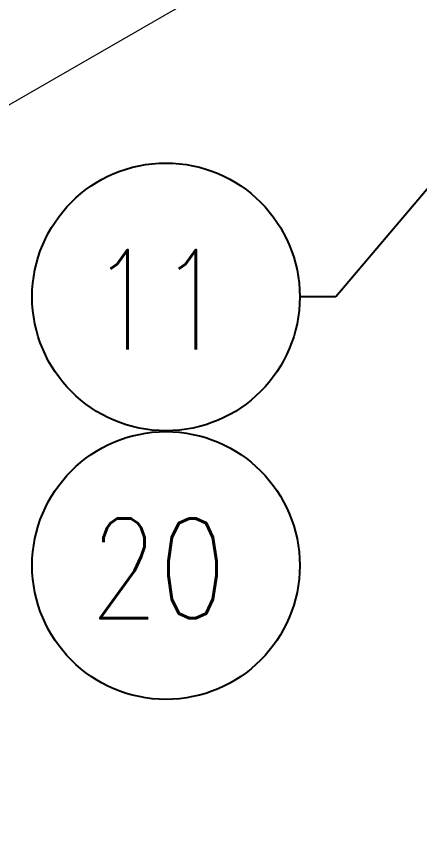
# Model space of a CAD drawing. Header units: millimetres. Extents: x -312439 to 477422, y -331570 to 212570.
# Drawn here: x 353129 to 353635, y 138670 to 139689 of the extents above; entities that cross this region are included whole.
import ezdxf

# ---------------------------------------------------------------- set-up
doc = ezdxf.new("R2010")
doc.units = ezdxf.units.MM
doc.layers.add('ARCONDTEXTO', color=4, linetype='Continuous')
doc.layers.add('TEXTO FORMATO', color=4, linetype='Continuous')
doc.styles.add('ROMAND', font='ROMAND.SHX')
doc.styles.add('ROMANS', font='romans.shx', dxfattribs={"height": 187.5})
doc.dimstyles.new('1-50 (MILIMETRO)', dxfattribs={"dimscale": 0, "dimtxt": 125, "dimasz": 125, "dimexe": 100, "dimexo": 100, "dimgap": 50, "dimtad": 0, "dimdec": 0, "dimzin": 0, "dimdsep": 46, "dimtxsty": 'ROMAND', "dimcen": -390, "dimclrd": 1, "dimclre": 1, "dimclrt": 3, "dimadec": 0, "dimazin": 0, "dimtfac": 1, "dimtdec": 0, "dimtix": 1, "dimtmove": 2, "dimatfit": 2, "dimfxl": 1, "dimtvp": 1, "dimtolj": 1, "dimtzin": 0, "dimarcsym": 0})

msp = doc.modelspace()

# ---------------------------------------------------------------- linework, layer by layer
at = {"color": 5, "linetype": 'Continuous', "lineweight": 0, "extrusion": (4.44089e-16, 0.816497, 0.57735)}
msp.add_line((350404.61, 138010.805), (354110.163, 140150.207), dxfattribs=at)
at = {"layer": 'TEXTO FORMATO', "color": 1}
for centre in [(353317.141, 139337.647), (353317.141, 139000.853)]:
    msp.add_circle(centre, 167.835, dxfattribs=at)

# ---------------------------------------------------------------- texts
at = {"layer": 'ARCONDTEXTO', "color": 3, "linetype": 'Continuous', "lineweight": -3, "style": 'ROMANS', "width": 0.8}
for s, p in [('11', (353221.822, 139271.581)), ('20', (353221.822, 138934.788))]:
    msp.add_text(s, height=125, dxfattribs=at).set_placement(p)

# ---------------------------------------------------------------- leaders
at = {"layer": 'TEXTO FORMATO'}
msp.add_leader([(353740.475, 139586.31), (353530.309, 139337.647), (353484.976, 139337.647)], dimstyle='1-50 (MILIMETRO)', override={"dimscale": 1}, dxfattribs=at)

doc.saveas('drawing.dxf')
